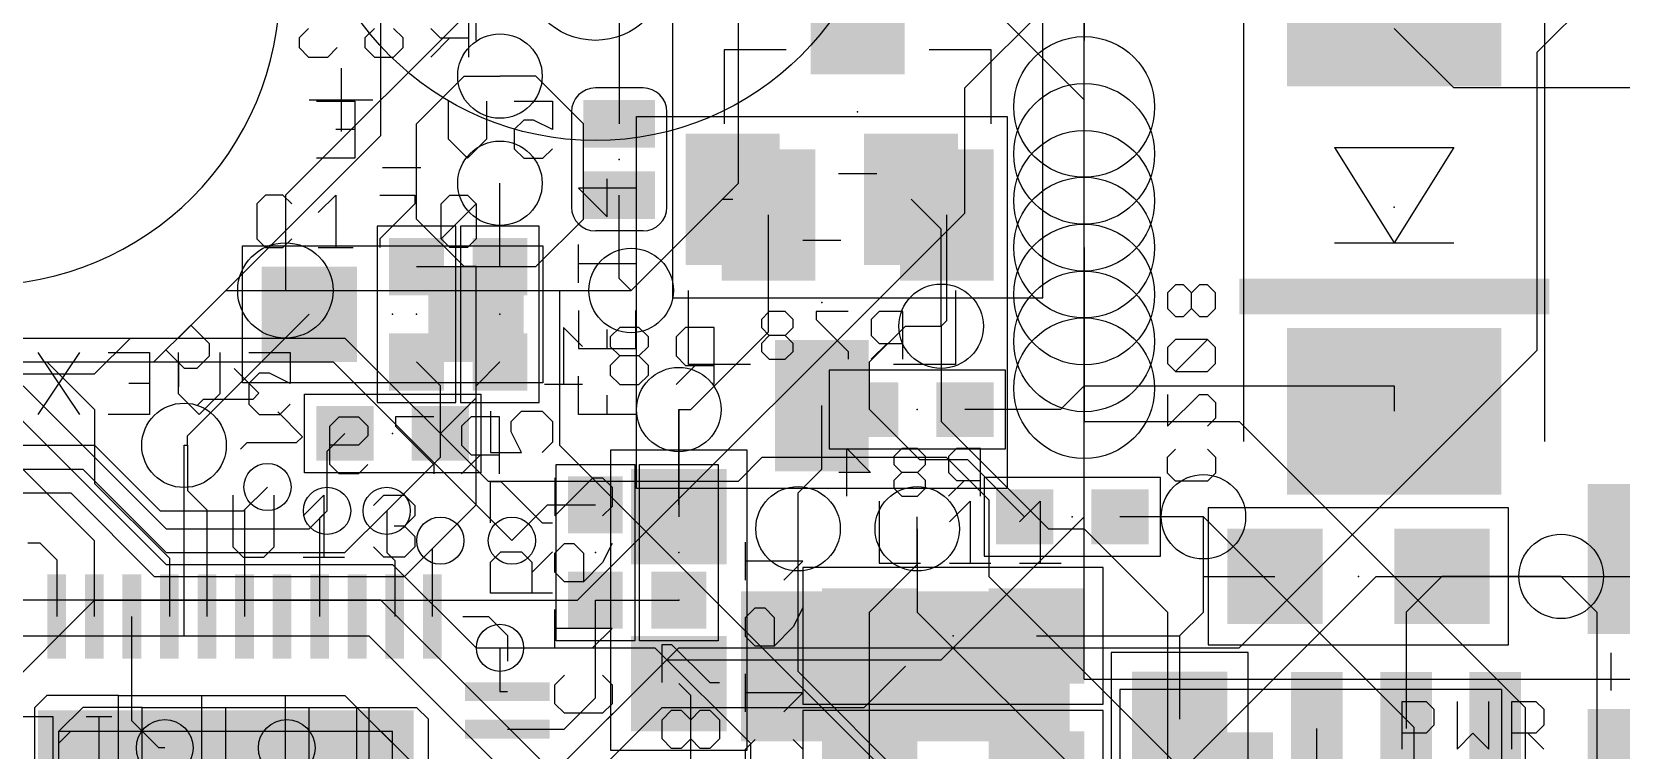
# Model space of a CAD drawing. Extents: x -61 to 136, y 23 to 123.
# Drawn here: x 94.83 to 111.77, y 89.84 to 97.5 of the extents above; entities that cross this region are included whole.
import ezdxf

# ---------------------------------------------------------------- set-up
doc = ezdxf.new("R2010")
doc.units = 0
for name, color, linetype in [('1', 14, 'CONTINUOUS'), ('13', 94, 'CONTINUOUS'), ('14', 94, 'CONTINUOUS'), ('16', 134, 'CONTINUOUS'), ('17', 94, 'CONTINUOUS'), ('18', 94, 'CONTINUOUS'), ('2', 251, 'CONTINUOUS'), ('20', 251, 'CONTINUOUS'), ('21', 251, 'CONTINUOUS'), ('22', 54, 'CONTINUOUS'), ('23', 251, 'CONTINUOUS'), ('24', 54, 'CONTINUOUS'), ('25', 251, 'CONTINUOUS'), ('26', 54, 'CONTINUOUS'), ('3', 214, 'CONTINUOUS'), ('39', 14, 'CONTINUOUS'), ('4', 214, 'CONTINUOUS'), ('40', 134, 'CONTINUOUS')]:
    doc.layers.add(name, color=color, linetype=linetype)

# ---------------------------------------------------------------- blocks, each defined once
blk = doc.blocks.new('PIE')
blk.add_circle((0, 0), 0.5)
blk = doc.blocks.new('RECT')
blk.add_solid([(-0.5, -0.5), (0.5, -0.5), (-0.5, 0.5), (0.5, 0.5)])
blk = doc.blocks.new('ROUNDP')
blk.add_circle((0, 0), 0.5)
blk = doc.blocks.new('SQUAREP')
blk.add_solid([(-0.5, -0.5), (0.5, -0.5), (-0.5, 0.5), (0.5, 0.5)])
blk = doc.blocks.new('ROUNDV')
blk.add_circle((0, 0), 0.5)

msp = doc.modelspace()

# ---------------------------------------------------------------- linework, layer by layer
at = {"layer": '1'}
for p, q in [((106.045, 95.199), (106.045, 98.171)), ((98.933, 96.52), (99.441, 97.028)), ((99.441, 97.028), (99.822, 97.028)), ((100.203, 97.028), (99.822, 97.028)), ((100.711, 96.52), (100.203, 97.028)), ((98.933, 95.504), (98.933, 96.52)), ((100.711, 95.504), (100.711, 96.52)), ((101.219, 94.742), (102.192, 95.715)), ((102.192, 95.715), (102.301, 95.715)), ((104.521, 95.395), (104.201, 95.715)), ((99.441, 94.996), (98.933, 95.504)), ((100.203, 94.996), (100.711, 95.504)), ((104.521, 94.361), (104.521, 95.395)), ((106.045, 95.199), (106.045, 93.345)), ((99.568, 94.996), (99.441, 94.996)), ((99.568, 94.488), (99.568, 94.996)), ((99.568, 94.996), (100.203, 94.996)), ((96.4946, 93.1926), (97.79, 94.488)), ((99.568, 93.599), (99.568, 94.488)), ((104.521, 94.361), (104.521, 93.345)), ((91.313, 93.98), (94.996, 93.98)), ((94.996, 93.98), (95.377, 93.599)), ((95.377, 93.599), (95.504, 93.472)), ((95.504, 93.472), (95.504, 92.964)), ((99.187, 93.218), (99.568, 93.599)), ((101.727, 92.456), (101.727, 93.472)), ((103.251, 92.837), (103.251, 93.515)), ((104.521, 93.345), (105.664, 92.202)), ((106.045, 93.345), (107.696, 93.345)), ((107.696, 93.345), (110.744, 90.297)), ((96.4946, 93.091), (96.4946, 93.1926)), ((97.9805, 93.0275), (98.171, 93.218)), ((95.504, 92.964), (95.504, 92.6846)), ((96.4565, 93.091), (96.4946, 93.091)), ((96.4946, 93.091), (96.4946, 92.6084)), ((97.9805, 92.3925), (97.9805, 93.0275)), ((94.6912, 92.8878), (95.501, 92.078)), ((102.997, 92.583), (103.251, 92.837)), ((95.504, 92.6846), (96.301, 91.8876)), ((97.3455, 92.6465), (97.101, 92.402)), ((96.4946, 92.6084), (96.701, 92.402)), ((99.949, 92.075), (100.33, 92.456)), ((100.33, 92.456), (100.838, 92.456)), ((102.997, 92.202), (102.997, 92.583)), ((96.701, 92.402), (96.701, 91.265)), ((97.101, 92.402), (97.101, 91.265)), ((97.9805, 92.3925), (97.901, 92.313)), ((97.901, 92.313), (97.901, 91.265)), ((98.6155, 92.3925), (98.6155, 91.948)), ((107.315, 92.329), (109.558, 90.086)), ((105.664, 92.202), (106.045, 92.202)), ((106.045, 92.202), (106.934, 91.313)), ((94.7928, 92.0496), (94.9198, 92.0496)), ((94.9198, 92.0496), (95.101, 91.8684)), ((95.501, 92.078), (95.501, 91.265)), ((98.6155, 91.948), (98.701, 91.8625)), ((99.187, 92.075), (99.101, 91.989)), ((99.101, 91.989), (99.101, 91.265)), ((95.101, 91.8684), (95.101, 91.265)), ((96.301, 91.8876), (96.301, 91.265)), ((98.701, 91.8625), (98.701, 91.265)), ((111.125, 91.694), (111.506, 91.313)), ((100.838, 91.44), (101.727, 91.44)), ((100.838, 90.7669), (100.838, 91.44)), ((95.901, 90.154), (95.901, 91.265)), ((106.934, 91.313), (106.934, 89.5325)), ((111.506, 91.313), (111.506, 87.376)), ((99.822, 90.932), (99.822, 90.465)), ((100.838, 90.3986), (100.838, 90.7669)), ((103.702, 90.297), (104.14, 90.735)), ((99.822, 90.465), (99.901, 90.465)), ((100.5044, 90.065), (100.838, 90.3986)), ((100.8634, 89.6112), (101.5492, 90.297)), ((101.5492, 90.297), (103.702, 90.297)), ((110.744, 90.297), (110.744, 87.757)), ((96.19, 89.865), (95.901, 90.154)), ((109.558, 90.086), (109.558, 88.5825)), ((99.901, 90.065), (100.5044, 90.065)), ((96.251, 89.865), (96.19, 89.865))]:
    msp.add_line(p, q, dxfattribs=at)
at = {"layer": '13'}
for p, q in [((96.393, 94.234), (96.901, 94.742)), ((96.901, 94.742), (100.457, 94.742)), ((100.457, 94.742), (100.457, 93.091)), ((100.457, 94.742), (101.219, 94.742)), ((95.504, 93.853), (95.885, 94.234)), ((95.885, 94.234), (96.393, 94.234)), ((91.313, 93.853), (95.504, 93.853)), ((96.4565, 91.059), (96.4565, 93.091)), ((100.457, 93.091), (112.014, 81.534)), ((92.837, 91.059), (96.4565, 91.059)), ((96.4565, 91.059), (98.425, 91.059)), ((98.425, 91.059), (99.949, 89.535)), ((99.822, 90.932), (101.473, 90.932)), ((101.473, 90.932), (102.489, 89.916)), ((102.489, 89.916), (102.489, 89.154))]:
    msp.add_line(p, q, dxfattribs=at)
at = {"layer": '14'}
for p, q in [((98.552, 96.393), (98.552, 98.171)), ((104.775, 96.901), (105.664, 97.79)), ((104.775, 95.5675), (104.775, 96.901)), ((96.393, 94.234), (98.552, 96.393)), ((100.6475, 91.44), (104.775, 95.5675)), ((106.045, 92.329), (106.045, 95.199)), ((95.504, 93.853), (95.885, 94.234)), ((95.885, 94.234), (96.393, 94.234)), ((91.567, 93.853), (95.504, 93.853)), ((91.313, 93.091), (95.504, 93.091)), ((95.504, 93.091), (96.2025, 92.3925)), ((91.186, 92.837), (95.377, 92.837)), ((95.377, 92.837), (96.266, 91.948)), ((97.0915, 92.3925), (97.3455, 92.6465)), ((91.059, 92.583), (95.25, 92.583)), ((95.25, 92.583), (96.139, 91.694)), ((96.2025, 92.3925), (97.0915, 92.3925)), ((98.171, 91.948), (98.6155, 92.3925)), ((104.521, 90.805), (106.045, 92.329)), ((96.266, 91.948), (98.171, 91.948)), ((98.806, 91.694), (99.187, 92.075)), ((96.139, 91.694), (98.806, 91.694)), ((101.727, 84.2645), (109.1565, 91.694)), ((109.1565, 91.694), (111.125, 91.694)), ((92.837, 88.773), (95.504, 91.44)), ((95.504, 91.44), (100.6475, 91.44)), ((100.33, 89.535), (101.6, 90.805)), ((101.6, 90.805), (104.521, 90.805)), ((95.377, 90.297), (95.123, 90.043)), ((96.012, 90.297), (95.377, 90.297)), ((96.012, 90.297), (96.901, 90.297)), ((96.012, 86.233), (96.012, 90.297)), ((96.901, 90.297), (97.79, 90.297)), ((96.901, 86.233), (96.901, 90.297)), ((97.79, 90.297), (98.425, 90.297)), ((97.79, 86.487), (97.79, 90.297)), ((98.425, 90.297), (98.933, 90.297)), ((98.425, 90.297), (98.425, 87.122)), ((98.933, 90.297), (99.06, 90.17)), ((99.06, 87.757), (99.06, 90.17)), ((95.123, 86.36), (95.123, 90.043))]:
    msp.add_line(p, q, dxfattribs=at)
at = {"layer": '16'}
for p, q in [((106.045, 95.199), (106.045, 100.711)), ((99.949, 98.171), (97.536, 95.758)), ((101.092, 97.917), (101.092, 96.647)), ((109.982, 96.901), (109.347, 97.536)), ((112.545, 96.901), (109.982, 96.901)), ((101.092, 96.647), (101.092, 96.52)), ((99.822, 94.996), (99.822, 95.885)), ((97.536, 95.758), (97.536, 94.742)), ((101.092, 95.631), (101.092, 95.758)), ((101.092, 94.869), (101.092, 95.631)), ((102.682, 94.3), (102.682, 95.547)), ((104.582, 94.422), (104.582, 95.547)), ((106.045, 95.199), (106.045, 93.726)), ((98.933, 94.996), (99.822, 94.996)), ((101.219, 94.742), (101.092, 94.869)), ((103.759, 93.98), (104.14, 94.361)), ((104.14, 94.361), (104.521, 94.361)), ((104.521, 94.361), (104.582, 94.422)), ((101.854, 93.472), (102.682, 94.3)), ((99.187, 93.726), (98.933, 93.98)), ((99.568, 93.726), (99.822, 93.98)), ((103.759, 93.472), (103.759, 93.98)), ((99.187, 92.964), (99.187, 93.726)), ((99.568, 92.456), (99.568, 93.726)), ((106.045, 93.726), (105.791, 93.472)), ((106.045, 93.726), (109.347, 93.726)), ((109.347, 93.726), (109.347, 93.454)), ((101.727, 93.472), (101.727, 92.329)), ((101.727, 93.472), (101.854, 93.472)), ((103.759, 93.472), (104.2924, 92.9386)), ((105.791, 93.472), (104.775, 93.472)), ((98.6155, 92.3925), (99.187, 92.964)), ((104.2924, 92.9386), (104.8004, 92.9386)), ((104.8004, 92.9386), (105.41, 92.329)), ((99.187, 92.075), (99.568, 92.456)), ((104.267, 92.202), (104.267, 92.329)), ((107.315, 92.329), (106.426, 92.329)), ((107.315, 91.694), (107.315, 92.329)), ((104.267, 91.821), (104.267, 92.202)), ((103.759, 91.313), (104.267, 91.821)), ((107.315, 91.313), (107.315, 91.694)), ((107.315, 91.694), (108.077, 91.694)), ((109.855, 91.694), (109.474, 91.313)), ((111.125, 91.694), (109.855, 91.694)), ((111.125, 91.694), (112.973, 91.694)), ((103.759, 91.059), (103.759, 91.313)), ((107.061, 91.059), (107.315, 91.313)), ((109.474, 91.313), (109.474, 90.0731)), ((103.759, 89.535), (103.759, 91.059)), ((105.537, 91.059), (107.061, 91.059)), ((107.061, 91.059), (107.061, 90.17)), ((101.854, 90.424), (101.727, 90.551)), ((101.854, 89.5096), (101.854, 90.424)), ((108.524, 88.9025), (108.524, 90.0731)), ((95.123, 89.916), (95.25, 90.043)), ((95.123, 89.154), (95.123, 89.916)), ((95.25, 90.043), (98.552, 90.043)), ((98.552, 90.043), (98.679, 89.916)), ((98.679, 89.281), (98.679, 89.916))]:
    msp.add_line(p, q, dxfattribs=at)
at = {"layer": '2'}
for p, q in [((95.123, 89.154), (95.123, 90.043)), ((95.123, 90.043), (98.679, 90.043)), ((98.679, 89.154), (98.679, 90.043))]:
    msp.add_line(p, q, dxfattribs=at)
at = {"layer": '20'}
msp.add_arc((94.28, 97.997), 3.2, 270, 0, dxfattribs=at)
at = {"layer": '21'}
for p, q in [((106.045, 99.649), (106.045, 97.409)), ((99.568, 97.409), (99.568, 97.79)), ((103.4542, 95.2754), (103.0478, 95.2754)), ((101.8286, 93.9546), (101.8286, 94.742)), ((104.6734, 94.742), (104.6734, 93.9546)), ((102.489, 93.9546), (101.8286, 93.9546)), ((104.6734, 93.9546), (104.013, 93.9546)), ((106.045, 90.597), (106.045, 92.837)), ((99.426, 91.265), (99.701, 91.265)), ((99.701, 91.265), (99.901, 91.065)), ((99.901, 91.065), (99.901, 90.79)), ((106.045, 90.597), (119.545, 90.597))]:
    msp.add_line(p, q, dxfattribs=at)
msp.add_circle((100.838, 99.441), 3.1, dxfattribs=at)
at = {"layer": '22'}
for p, q in [((107.743, 98.131), (107.743, 93.131)), ((110.951, 93.131), (110.951, 98.131)), ((102.87, 97.3074), (102.2096, 97.3074)), ((102.2096, 97.3074), (102.2096, 96.52)), ((105.0544, 97.3074), (104.394, 97.3074)), ((105.0544, 96.52), (105.0544, 97.3074)), ((101.346, 96.901), (100.838, 96.901)), ((100.584, 96.647), (100.584, 96.139)), ((101.6, 96.139), (101.6, 96.647)), ((108.712, 96.266), (109.982, 96.266)), ((108.712, 96.266), (109.347, 95.25)), ((109.982, 96.266), (109.347, 95.25)), ((100.584, 96.139), (100.584, 95.631)), ((101.6, 95.631), (101.6, 96.139)), ((103.8352, 95.9866), (103.4288, 95.9866)), ((101.346, 95.377), (100.838, 95.377)), ((108.712, 95.25), (109.982, 95.25)), ((111.657, 90.478), (111.657, 90.878))]:
    msp.add_line(p, q, dxfattribs=at)
for centre, start, end in [((100.838, 96.647), 90, 180), ((101.346, 96.647), 0, 90), ((100.838, 95.631), 180, 270), ((101.346, 95.631), 270, 0)]:
    msp.add_arc(centre, 0.254, start, end, dxfattribs=at)
at = {"layer": '23'}
for p in [(98.679, 94.488), (103.251, 94.615), (98.679, 93.218), (100.838, 91.948), (101.727, 91.948)]:
    msp.add_point(p, dxfattribs=at)
at = {"layer": '24'}
for p in [(103.632, 96.647), (101.092, 96.139), (109.347, 95.631), (97.536, 94.742), (98.933, 94.488), (99.822, 94.488), (104.267, 93.472), (105.918, 92.329), (108.966, 91.694), (101.727, 91.44), (104.648, 91.059)]:
    msp.add_point(p, dxfattribs=at)
at = {"layer": '25'}
for p, q in [((98.129, 97.1134), (98.129, 96.4355)), ((97.79, 96.7744), (98.4679, 96.7744)), ((101.2698, 95.8312), (100.6597, 95.8312)), ((100.6597, 95.8312), (100.9647, 95.5261)), ((100.9647, 95.5261), (100.9647, 95.9329)), ((97.3244, 95.7585), (97.2312, 95.6653)), ((97.2312, 95.6653), (97.2312, 95.2924)), ((97.5108, 95.7585), (97.3244, 95.7585)), ((97.6041, 95.6653), (97.5108, 95.7585)), ((97.8861, 95.5721), (98.0725, 95.7585)), ((98.0725, 95.7585), (98.0725, 95.1992)), ((98.5409, 95.7585), (98.9138, 95.7585)), ((98.9138, 95.6653), (98.5409, 95.2924)), ((98.9138, 95.7585), (98.9138, 95.6653)), ((99.1958, 95.6653), (99.289, 95.7585)), ((99.1958, 95.2924), (99.1958, 95.6653)), ((99.1958, 95.2924), (99.5686, 95.6653)), ((99.289, 95.7585), (99.4754, 95.7585)), ((99.4754, 95.7585), (99.5686, 95.6653)), ((99.5686, 95.6653), (99.5686, 95.2924)), ((97.2312, 95.2924), (97.3244, 95.1992)), ((97.3244, 95.1992), (97.5108, 95.1992)), ((97.5108, 95.1992), (97.6041, 95.2924)), ((97.8861, 95.1992), (98.2589, 95.1992)), ((98.5409, 95.2924), (98.5409, 95.1992)), ((99.289, 95.1992), (99.1958, 95.2924)), ((99.4754, 95.1992), (99.289, 95.1992)), ((99.5686, 95.2924), (99.4754, 95.1992)), ((100.6597, 94.8245), (100.6597, 95.2312)), ((101.2698, 95.0278), (100.6597, 95.0278)), ((100.6597, 94.5296), (100.6597, 94.1228)), ((101.2698, 94.1228), (101.2698, 94.5296)), ((96.1327, 93.9773), (96.5282, 94.3727)), ((96.5282, 94.3727), (96.7259, 94.175)), ((100.9647, 94.1228), (100.9647, 94.3262)), ((96.7259, 94.175), (96.7259, 94.0432)), ((96.4622, 93.9114), (96.2645, 94.1091)), ((96.3963, 93.9773), (96.3963, 93.7136)), ((96.7259, 94.0432), (96.5941, 93.9114)), ((100.6597, 94.1228), (101.2698, 94.1228)), ((96.5941, 93.9114), (96.4622, 93.9114)), ((96.9912, 93.9097), (97.2549, 93.646)), ((100.6597, 93.4212), (100.6597, 93.8279)), ((97.2549, 93.646), (97.1889, 93.5801)), ((96.6617, 93.5801), (96.5957, 93.5142)), ((97.1889, 93.5801), (96.6617, 93.5801)), ((100.9647, 93.4212), (100.9647, 93.6246)), ((97.4543, 93.4466), (97.7179, 93.183)), ((99.7198, 93.4537), (99.7198, 93.013)), ((99.9402, 93.3435), (100.0503, 93.4537)), ((99.9402, 93.2334), (99.9402, 93.3435)), ((100.0503, 93.4537), (100.2706, 93.4537)), ((100.2706, 93.4537), (100.3808, 93.3435)), ((100.3808, 93.3435), (100.3808, 93.1232)), ((101.2698, 93.4212), (100.6597, 93.4212)), ((97.1247, 93.1171), (97.0588, 93.0512)), ((97.652, 93.1171), (97.1247, 93.1171)), ((97.7179, 93.183), (97.652, 93.1171)), ((100.0503, 93.013), (99.9402, 93.2334)), ((100.3808, 93.1232), (100.2706, 93.013)), ((99.7198, 93.013), (100.0503, 93.013)), ((99.7198, 92.2646), (99.7198, 92.7053)), ((99.7198, 92.7053), (99.83, 92.7053)), ((99.83, 92.7053), (100.2706, 92.2646)), ((96.9772, 92.5582), (96.9772, 92.0074)), ((97.4178, 92.0074), (97.4178, 92.5582)), ((97.7256, 92.3378), (97.9459, 92.5582)), ((97.9459, 92.5582), (97.9459, 91.8972)), ((98.474, 92.448), (98.5842, 92.5582)), ((98.5842, 92.5582), (98.8045, 92.5582)), ((98.8045, 92.5582), (98.9147, 92.448)), ((98.9147, 92.448), (98.9147, 92.3378)), ((103.8606, 92.4947), (103.8606, 91.8337)), ((104.609, 92.2743), (104.8293, 92.4947)), ((104.8293, 92.4947), (104.8293, 91.8337)), ((105.3574, 92.2743), (105.5778, 92.4947)), ((105.5778, 92.4947), (105.5778, 91.8337)), ((98.9147, 92.3378), (98.8045, 92.2277)), ((98.8045, 92.2277), (98.6944, 92.2277)), ((98.8045, 92.2277), (98.9147, 92.1175)), ((98.9147, 92.1175), (98.9147, 92.0074)), ((100.2706, 92.2646), (100.3808, 92.2646)), ((96.9772, 92.0074), (97.0874, 91.8972)), ((97.3077, 91.8972), (97.4178, 92.0074)), ((98.5842, 91.8972), (98.474, 92.0074)), ((98.9147, 92.0074), (98.8045, 91.8972)), ((99.7198, 91.8467), (99.83, 91.9568)), ((99.83, 91.9568), (100.0503, 91.9568)), ((100.0503, 91.9568), (100.1605, 91.8467)), ((100.1605, 91.7365), (100.3808, 91.9568)), ((97.0874, 91.8972), (97.3077, 91.8972)), ((97.7256, 91.8972), (98.1663, 91.8972)), ((98.8045, 91.8972), (98.5842, 91.8972)), ((99.7198, 91.5162), (99.7198, 91.8467)), ((100.1605, 91.8467), (100.1605, 91.5162)), ((103.8606, 91.8337), (104.3012, 91.8337)), ((104.609, 91.8337), (105.0497, 91.8337)), ((105.3574, 91.8337), (105.7981, 91.8337)), ((100.3808, 91.5162), (99.7198, 91.5162)), ((101.5487, 90.5606), (101.5487, 90.9673)), ((101.5487, 90.9673), (101.6504, 90.9673)), ((101.6504, 90.9673), (102.0571, 90.5606)), ((102.0571, 90.5606), (102.1588, 90.5606)), ((101.5487, 90.164), (101.6504, 90.2657)), ((101.6504, 90.2657), (101.7521, 90.2657)), ((101.7521, 90.2657), (101.8537, 90.164)), ((101.8537, 90.164), (101.9554, 90.2657)), ((101.9554, 90.2657), (102.0571, 90.2657)), ((102.0571, 90.2657), (102.1588, 90.164)), ((109.4319, 89.8525), (109.4319, 90.3609)), ((109.4319, 90.3609), (109.6861, 90.3609)), ((109.6861, 90.3609), (109.7709, 90.2762)), ((109.7709, 90.2762), (109.7709, 90.1067)), ((110.0166, 90.3609), (110.0166, 89.8525)), ((110.3556, 89.8525), (110.3556, 90.3609)), ((110.6013, 89.8525), (110.6013, 90.3609)), ((110.6013, 90.3609), (110.8555, 90.3609)), ((110.8555, 90.3609), (110.9403, 90.2762)), ((110.9403, 90.2762), (110.9403, 90.1067)), ((101.5487, 89.9606), (101.5487, 90.164)), ((101.8537, 89.9606), (101.8537, 90.164)), ((102.1588, 90.164), (102.1588, 89.9606)), ((109.7709, 90.1067), (109.6861, 90.022)), ((110.9403, 90.1067), (110.8555, 90.022)), ((101.6504, 89.8589), (101.5487, 89.9606)), ((101.8537, 89.9606), (101.7521, 89.8589)), ((101.9554, 89.8589), (101.8537, 89.9606)), ((102.1588, 89.9606), (102.0571, 89.8589)), ((109.6861, 90.022), (109.4319, 90.022)), ((110.0166, 89.8525), (110.1861, 90.022)), ((110.1861, 90.022), (110.3556, 89.8525)), ((110.8555, 90.022), (110.6013, 90.022)), ((110.7708, 90.022), (110.9403, 89.8525)), ((101.7521, 89.8589), (101.6504, 89.8589)), ((102.0571, 89.8589), (101.9554, 89.8589))]:
    msp.add_line(p, q, dxfattribs=at)
at = {"layer": '26'}
for p, q in [((99.4918, 97.2312), (99.4918, 97.8413)), ((97.7835, 97.5363), (97.6818, 97.4346)), ((98.4851, 97.5363), (98.3834, 97.4346)), ((98.7902, 97.4346), (98.6885, 97.5363)), ((99.0851, 97.5363), (99.1867, 97.4346)), ((97.6818, 97.4346), (97.6818, 97.3329)), ((98.3834, 97.4346), (98.3834, 97.3329)), ((98.7902, 97.3329), (98.7902, 97.4346)), ((99.2884, 97.4346), (99.0851, 97.2312)), ((99.1867, 97.4346), (99.4918, 97.4346)), ((97.6818, 97.3329), (97.7835, 97.2312)), ((97.7835, 97.2312), (97.9868, 97.2312)), ((97.9868, 97.2312), (98.0885, 97.3329)), ((98.3834, 97.3329), (98.4851, 97.2312)), ((98.4851, 97.2312), (98.6885, 97.2312)), ((98.6885, 97.2312), (98.7902, 97.3329)), ((97.8691, 96.7618), (98.2759, 96.7618)), ((98.2759, 96.7618), (98.2759, 96.1517)), ((99.2724, 96.3551), (99.2724, 96.7618)), ((99.6792, 96.7618), (99.6792, 96.3551)), ((99.9741, 96.7618), (100.3808, 96.7618)), ((100.3808, 96.7618), (100.3808, 96.4568)), ((100.0757, 96.5584), (99.9741, 96.4568)), ((100.1774, 96.5584), (100.0757, 96.5584)), ((100.3808, 96.4568), (100.1774, 96.5584)), ((98.2759, 96.4568), (98.0725, 96.4568)), ((99.4758, 96.1517), (99.2724, 96.3551)), ((99.6792, 96.3551), (99.4758, 96.1517)), ((99.9741, 96.4568), (99.9741, 96.2534)), ((99.9741, 96.2534), (100.0757, 96.1517)), ((100.2791, 96.1517), (100.3808, 96.2534)), ((98.2759, 96.1517), (97.8691, 96.1517)), ((98.9775, 96.05), (98.5708, 96.05)), ((100.0757, 96.1517), (100.2791, 96.1517)), ((107.0187, 94.803), (106.934, 94.7183)), ((106.934, 94.7183), (106.934, 94.5488)), ((107.1035, 94.803), (107.0187, 94.803)), ((107.1882, 94.7183), (107.1035, 94.803)), ((107.273, 94.803), (107.1882, 94.7183)), ((107.1882, 94.5488), (107.1882, 94.7183)), ((107.3577, 94.803), (107.273, 94.803)), ((107.4424, 94.7183), (107.3577, 94.803)), ((107.4424, 94.5488), (107.4424, 94.7183)), ((102.6909, 94.5169), (102.6061, 94.4322)), ((102.8604, 94.5169), (102.6909, 94.5169)), ((102.9451, 94.4322), (102.8604, 94.5169)), ((103.5298, 94.5169), (103.1908, 94.5169)), ((103.1908, 94.5169), (103.1908, 94.4322)), ((103.8603, 94.5169), (103.7755, 94.4322)), ((104.1145, 94.5169), (103.8603, 94.5169)), ((104.1145, 94.0085), (104.1145, 94.5169)), ((106.934, 94.5488), (107.0187, 94.4641)), ((107.1035, 94.4641), (107.1882, 94.5488)), ((107.1882, 94.5488), (107.273, 94.4641)), ((107.3577, 94.4641), (107.4424, 94.5488)), ((100.7014, 94.1454), (100.4981, 94.3488)), ((100.4981, 94.3488), (100.4981, 93.7387)), ((101.098, 94.3488), (100.9963, 94.2471)), ((101.3014, 94.3488), (101.098, 94.3488)), ((101.4031, 94.2471), (101.3014, 94.3488)), ((101.7997, 94.3488), (101.698, 94.2471)), ((102.1047, 94.3488), (101.7997, 94.3488)), ((102.1047, 93.7387), (102.1047, 94.3488)), ((102.6061, 94.4322), (102.6061, 94.3475)), ((102.6061, 94.3475), (102.6909, 94.2627)), ((102.8604, 94.2627), (102.9451, 94.3475)), ((102.9451, 94.3475), (102.9451, 94.4322)), ((103.1908, 94.4322), (103.5298, 94.0932)), ((103.7755, 94.4322), (103.7755, 94.2627)), ((107.0187, 94.4641), (107.1035, 94.4641)), ((107.273, 94.4641), (107.3577, 94.4641)), ((100.9963, 94.2471), (100.9963, 94.1454)), ((100.9963, 94.1454), (101.098, 94.0438)), ((101.3014, 94.0438), (101.4031, 94.1454)), ((101.4031, 94.1454), (101.4031, 94.2471)), ((101.698, 94.2471), (101.698, 94.0438)), ((102.6909, 94.2627), (102.6061, 94.178)), ((102.6061, 94.178), (102.6061, 94.0932)), ((102.8604, 94.2627), (102.6909, 94.2627)), ((102.9451, 94.178), (102.8604, 94.2627)), ((102.9451, 94.0932), (102.9451, 94.178)), ((103.7755, 94.2627), (103.8603, 94.178)), ((103.945, 94.178), (103.7755, 94.0085)), ((103.8603, 94.178), (104.1145, 94.178)), ((107.0187, 94.2184), (106.934, 94.1336)), ((106.934, 94.1336), (106.934, 93.9641)), ((107.3577, 94.2184), (107.0187, 94.2184)), ((107.0187, 93.8794), (107.3577, 94.2184)), ((107.4424, 94.1336), (107.3577, 94.2184)), ((107.4424, 93.9641), (107.4424, 94.1336)), ((95.3416, 94.0822), (94.9009, 93.4212)), ((94.9009, 94.0822), (95.3416, 93.4212)), ((95.6493, 94.0822), (96.09, 94.0822)), ((96.09, 94.0822), (96.09, 93.4212)), ((96.3977, 93.6415), (96.3977, 94.0822)), ((96.8384, 94.0822), (96.8384, 93.6415)), ((97.1462, 94.0822), (97.5868, 94.0822)), ((97.5868, 94.0822), (97.5868, 93.7517)), ((101.098, 94.0438), (100.9963, 93.9421)), ((101.3014, 94.0438), (101.098, 94.0438)), ((101.4031, 93.9421), (101.3014, 94.0438)), ((101.698, 94.0438), (101.7997, 93.9421)), ((102.6061, 94.0932), (102.6909, 94.0085)), ((102.6909, 94.0085), (102.8604, 94.0085)), ((102.8604, 94.0085), (102.9451, 94.0932)), ((103.5298, 94.0932), (103.5298, 94.0085)), ((106.934, 93.9641), (107.0187, 93.8794)), ((107.3577, 93.8794), (107.4424, 93.9641)), ((97.2563, 93.8618), (97.1462, 93.7517)), ((97.3665, 93.8618), (97.2563, 93.8618)), ((97.5868, 93.7517), (97.3665, 93.8618)), ((100.9963, 93.9421), (100.9963, 93.8404)), ((100.9963, 93.8404), (101.098, 93.7387)), ((101.3014, 93.7387), (101.4031, 93.8404)), ((101.4031, 93.8404), (101.4031, 93.9421)), ((101.9013, 93.9421), (101.698, 93.7387)), ((101.7997, 93.9421), (102.1047, 93.9421)), ((107.0187, 93.8794), (107.3577, 93.8794)), ((96.09, 93.7517), (95.8697, 93.7517)), ((96.6181, 93.4212), (96.3977, 93.6415)), ((96.8384, 93.6415), (96.6181, 93.4212)), ((97.1462, 93.7517), (97.1462, 93.5314)), ((100.7014, 93.7387), (100.2947, 93.7387)), ((101.098, 93.7387), (101.3014, 93.7387)), ((106.934, 93.6337), (106.934, 93.2947)), ((106.934, 93.2947), (107.273, 93.6337)), ((107.273, 93.6337), (107.3577, 93.6337)), ((107.3577, 93.6337), (107.4424, 93.5489)), ((97.1462, 93.5314), (97.2563, 93.4212)), ((97.4766, 93.4212), (97.5868, 93.5314)), ((107.4424, 93.5489), (107.4424, 93.3794)), ((96.09, 93.4212), (95.6493, 93.4212)), ((97.2563, 93.4212), (97.4766, 93.4212)), ((98.0087, 93.2946), (98.1104, 93.3963)), ((98.0087, 92.8879), (98.0087, 93.2946)), ((98.1104, 93.3963), (98.3138, 93.3963)), ((98.3138, 93.3963), (98.4154, 93.2946)), ((98.4154, 93.2946), (98.4154, 93.1929)), ((99.1171, 93.3963), (98.7103, 93.3963)), ((98.7103, 93.3963), (98.7103, 93.2946)), ((98.7103, 93.2946), (99.1171, 92.8879)), ((99.5137, 93.3963), (99.412, 93.2946)), ((99.412, 93.2946), (99.412, 93.0913)), ((99.8187, 93.3963), (99.5137, 93.3963)), ((99.8187, 92.7862), (99.8187, 93.3963)), ((107.4424, 93.3794), (107.3577, 93.2947)), ((98.4154, 93.1929), (98.3138, 93.0913)), ((98.3138, 93.0913), (98.0087, 93.0913)), ((99.412, 93.0913), (99.5137, 92.9896)), ((99.6153, 92.9896), (99.412, 92.7862)), ((99.5137, 92.9896), (99.8187, 92.9896)), ((103.5164, 92.548), (103.5164, 93.0564)), ((103.5164, 93.0564), (103.7706, 92.8022)), ((104.1011, 93.0564), (104.0163, 92.9717)), ((104.0163, 92.9717), (104.0163, 92.887)), ((104.2706, 93.0564), (104.1011, 93.0564)), ((104.3553, 92.9717), (104.2706, 93.0564)), ((104.3553, 92.887), (104.3553, 92.9717)), ((104.6858, 93.0564), (104.601, 92.9717)), ((104.601, 92.9717), (104.601, 92.8022)), ((104.94, 93.0564), (104.6858, 93.0564)), ((104.94, 92.548), (104.94, 93.0564)), ((106.934, 92.9642), (107.0187, 93.049)), ((106.934, 92.7947), (106.934, 92.9642)), ((107.3577, 93.049), (107.4424, 92.9642)), ((107.4424, 92.9642), (107.4424, 92.7947)), ((98.1104, 92.7862), (98.0087, 92.8879)), ((98.3138, 92.7862), (98.1104, 92.7862)), ((98.4154, 92.8879), (98.3138, 92.7862)), ((99.1171, 92.8879), (99.1171, 92.7862)), ((103.7706, 92.8022), (103.4317, 92.8022)), ((104.0163, 92.887), (104.1011, 92.8022)), ((104.1011, 92.8022), (104.0163, 92.7175)), ((104.2706, 92.8022), (104.1011, 92.8022)), ((104.2706, 92.8022), (104.3553, 92.887)), ((104.3553, 92.7175), (104.2706, 92.8022)), ((104.601, 92.8022), (104.6858, 92.7175)), ((107.0187, 92.71), (106.934, 92.7947)), ((107.4424, 92.7947), (107.3577, 92.71)), ((100.4062, 92.7453), (100.4062, 92.3386)), ((100.4062, 92.3386), (100.8129, 92.7453)), ((100.8129, 92.7453), (100.9146, 92.7453)), ((100.9146, 92.7453), (101.0163, 92.6436)), ((101.0163, 92.6436), (101.0163, 92.4402)), ((104.0163, 92.7175), (104.0163, 92.6327)), ((104.0163, 92.6327), (104.1011, 92.548)), ((104.2706, 92.548), (104.3553, 92.6327)), ((104.3553, 92.6327), (104.3553, 92.7175)), ((104.7705, 92.7175), (104.601, 92.548)), ((104.6858, 92.7175), (104.94, 92.7175)), ((107.3577, 92.71), (107.0187, 92.71)), ((101.0163, 92.4402), (100.9146, 92.3386)), ((104.1011, 92.548), (104.2706, 92.548)), ((100.4062, 91.942), (100.5079, 92.0437)), ((100.4062, 91.7386), (100.4062, 91.942)), ((100.5079, 92.0437), (100.6096, 92.0437)), ((100.6096, 92.0437), (100.7113, 91.942)), ((100.7113, 91.942), (100.7113, 91.6369)), ((101.0163, 92.0437), (100.9146, 91.8403)), ((102.4382, 91.6526), (102.4382, 92.0594)), ((100.9146, 91.8403), (100.7113, 91.6369)), ((103.0483, 91.856), (102.4382, 91.856)), ((102.8449, 91.6526), (103.0483, 91.856)), ((100.5079, 91.6369), (100.4062, 91.7386)), ((100.7113, 91.6369), (100.5079, 91.6369)), ((100.4062, 90.9353), (100.4062, 91.342)), ((102.4382, 91.256), (102.5399, 91.3577)), ((102.4382, 91.0527), (102.4382, 91.256)), ((102.5399, 91.3577), (102.6416, 91.3577)), ((102.6416, 91.3577), (102.7433, 91.256)), ((102.7433, 91.256), (102.7433, 90.951)), ((103.0483, 91.3577), (102.9466, 91.1543)), ((101.0163, 91.1387), (100.4062, 91.1387)), ((100.8129, 90.9353), (101.0163, 91.1387)), ((102.9466, 91.1543), (102.7433, 90.951)), ((102.5399, 90.951), (102.4382, 91.0527)), ((102.7433, 90.951), (102.5399, 90.951)), ((100.4062, 90.5387), (100.5079, 90.6404)), ((100.9146, 90.6404), (101.0163, 90.5387)), ((102.4382, 90.2493), (102.4382, 90.6561)), ((100.4062, 90.3353), (100.4062, 90.5387)), ((101.0163, 90.5387), (101.0163, 90.3353)), ((103.0483, 90.4527), (102.4382, 90.4527)), ((102.8449, 90.2493), (103.0483, 90.4527)), ((100.5079, 90.2336), (100.4062, 90.3353)), ((101.0163, 90.3353), (100.9146, 90.2336)), ((95.0635, 90.1961), (94.6568, 90.1961)), ((95.0635, 89.3826), (95.0635, 90.1961)), ((95.6872, 90.1961), (95.416, 90.1961)), ((95.5516, 89.3826), (95.5516, 90.1961)), ((100.9146, 90.2336), (100.5079, 90.2336)), ((102.4382, 89.8528), (102.5399, 89.9544)), ((102.9466, 89.9544), (103.0483, 89.8528)), ((102.4382, 89.6494), (102.4382, 89.8528)), ((103.0483, 89.8528), (103.0483, 89.6494))]:
    msp.add_line(p, q, dxfattribs=at)
at = {"layer": '3'}
for p, q in [((106.045, 96.774), (105.156, 97.663)), ((106.045, 95.199), (106.045, 96.774)), ((92.202, 94.234), (98.171, 94.234)), ((98.171, 94.234), (99.695, 92.71)), ((92.075, 93.98), (98.044, 93.98)), ((98.044, 93.98), (99.949, 92.075)), ((94.742, 93.726), (96.266, 92.202)), ((94.615, 93.472), (96.266, 91.821)), ((102.362, 92.71), (102.616, 92.964)), ((102.616, 92.964), (104.575, 92.964)), ((104.575, 92.964), (105.029, 92.51)), ((99.695, 92.71), (102.362, 92.71)), ((105.029, 92.51), (105.029, 91.694)), ((97.79, 92.202), (97.9805, 92.3925)), ((96.266, 92.202), (97.79, 92.202)), ((102.997, 90.678), (102.997, 92.202)), ((104.267, 92.202), (104.267, 91.313)), ((96.266, 91.821), (98.679, 91.821)), ((98.679, 91.821), (99.568, 90.932)), ((105.029, 91.694), (108.0135, 88.7095)), ((98.552, 91.44), (89.281, 91.44)), ((100.711, 89.281), (98.552, 91.44)), ((104.267, 91.313), (109.855, 85.725)), ((99.568, 90.932), (99.822, 90.932)), ((108.712, 84.963), (102.997, 90.678)), ((94.996, 90.424), (94.869, 90.297)), ((95.758, 90.424), (94.996, 90.424)), ((95.758, 90.424), (96.647, 90.424)), ((95.758, 86.36), (95.758, 90.424)), ((96.647, 90.424), (97.536, 90.424)), ((96.647, 86.36), (96.647, 90.424)), ((97.536, 90.424), (98.171, 90.424)), ((97.536, 86.36), (97.536, 90.424)), ((98.171, 90.424), (99.06, 89.535)), ((98.171, 90.424), (98.298, 90.297)), ((94.869, 86.487), (94.869, 90.297)), ((98.298, 86.36), (98.298, 90.297))]:
    msp.add_line(p, q, dxfattribs=at)
at = {"layer": '39'}
for p, q in [((101.278, 96.598), (105.224, 96.598)), ((101.278, 92.632), (101.278, 96.598)), ((105.224, 96.598), (105.224, 92.632)), ((97.079, 95.217), (100.279, 95.217)), ((97.079, 93.759), (97.079, 95.217)), ((100.279, 95.217), (100.279, 93.759)), ((100.279, 93.759), (97.079, 93.759)), ((97.7392, 92.7989), (97.7392, 93.6371)), ((97.7392, 93.6371), (99.6188, 93.6371)), ((99.6188, 93.6371), (99.6188, 92.7989)), ((99.6188, 92.7989), (97.7392, 92.7989)), ((100.4189, 91.0082), (100.4189, 92.8878)), ((100.4189, 92.8878), (101.2571, 92.8878)), ((101.2571, 92.8878), (101.2571, 91.0082)), ((101.3079, 91.0082), (101.3079, 92.8878)), ((101.3079, 92.8878), (102.1461, 92.8878)), ((102.1461, 92.8878), (102.1461, 91.0082)), ((105.224, 92.632), (101.278, 92.632)), ((101.2571, 91.0082), (100.4189, 91.0082)), ((102.1461, 91.0082), (101.3079, 91.0082)), ((110.49, 90.4875), (106.426, 90.4875)), ((106.426, 90.4875), (106.426, 86.6775)), ((110.49, 90.4875), (110.49, 86.6775))]:
    msp.add_line(p, q, dxfattribs=at)
at = {"layer": '4'}
for p, q in [((102.362, 95.885), (102.362, 101.854)), ((110.871, 97.282), (113.792, 100.203)), ((110.871, 94.107), (110.871, 97.282)), ((101.219, 94.742), (102.362, 95.885)), ((107.696, 90.932), (110.871, 94.107)), ((100.33, 89.535), (101.727, 90.932)), ((101.727, 90.932), (107.696, 90.932))]:
    msp.add_line(p, q, dxfattribs=at)
at = {"layer": '40'}
for p, q in [((101.659, 98.63), (101.659, 94.664)), ((105.605, 94.664), (105.605, 98.63)), ((99.3521, 95.4278), (98.5139, 95.4278)), ((98.5139, 95.4278), (98.5139, 93.5482)), ((99.3521, 93.5482), (99.3521, 95.4278)), ((100.2411, 95.4278), (99.4029, 95.4278)), ((99.4029, 95.4278), (99.4029, 93.5482)), ((100.2411, 93.5482), (100.2411, 95.4278)), ((101.659, 94.664), (105.605, 94.664)), ((105.2068, 93.8911), (103.3272, 93.8911)), ((103.3272, 93.8911), (103.3272, 93.0529)), ((105.2068, 93.0529), (105.2068, 93.8911)), ((98.5139, 93.5482), (99.3521, 93.5482)), ((99.4029, 93.5482), (100.2411, 93.5482)), ((102.456, 93.04), (100.998, 93.04)), ((100.998, 93.04), (100.998, 89.84)), ((102.456, 89.84), (102.456, 93.04)), ((103.3272, 93.0529), (105.2068, 93.0529)), ((106.8578, 92.7481), (104.9782, 92.7481)), ((104.9782, 92.7481), (104.9782, 91.9099)), ((106.8578, 91.9099), (106.8578, 92.7481)), ((110.566, 92.423), (107.366, 92.423)), ((107.366, 92.423), (107.366, 90.965)), ((110.566, 90.965), (110.566, 92.423)), ((106.248, 91.788), (103.048, 91.788)), ((103.048, 91.788), (103.048, 90.33)), ((104.9782, 91.9099), (106.8578, 91.9099)), ((106.248, 90.33), (106.248, 91.788)), ((107.366, 90.965), (110.566, 90.965)), ((107.79, 90.881), (106.332, 90.881)), ((106.332, 90.881), (106.332, 87.681)), ((107.79, 87.681), (107.79, 90.881)), ((103.048, 90.33), (106.248, 90.33)), ((106.248, 90.264), (103.048, 90.264)), ((103.048, 90.264), (103.048, 88.806)), ((106.248, 88.806), (106.248, 90.264)), ((100.998, 89.84), (102.456, 89.84))]:
    msp.add_line(p, q, dxfattribs=at)

# ---------------------------------------------------------------- block references
at = {"layer": '1', "yscale": 1.4}
for p, rotation in [((102.301, 95.715), 180), ((104.201, 95.715), 180), ((103.251, 93.515), 180), ((107.358, 89.5325), 270)]:
    msp.add_blockref('RECT', p, dxfattribs=dict(at, rotation=rotation))
at = {"layer": '1'}
for p, xscale, yscale in [((97.79, 94.488), 1.016, 1.016), ((99.568, 94.488), 1.016, 1.016), ((104.14, 90.735), 3.5, 1.6)]:
    msp.add_blockref('RECT', p, dxfattribs=dict(at, xscale=xscale, yscale=yscale))
for p, xscale, yscale, rotation in [((98.171, 93.218), 0.6096, 0.5842, 180), ((99.187, 93.218), 0.6096, 0.5842, 180), ((100.838, 92.456), 0.6096, 0.5842, 270), ((101.727, 92.456), 0.6096, 0.5842, 270), ((95.101, 91.265), 0.2, 0.9, 180), ((95.501, 91.265), 0.2, 0.9, 180), ((95.901, 91.265), 0.2, 0.9, 180), ((96.301, 91.265), 0.2, 0.9, 180), ((96.701, 91.265), 0.2, 0.9, 180), ((97.101, 91.265), 0.2, 0.9, 180), ((97.501, 91.265), 0.2, 0.9, 180), ((97.901, 91.265), 0.2, 0.9, 180), ((98.301, 91.265), 0.2, 0.9, 180), ((98.701, 91.265), 0.2, 0.9, 180), ((99.101, 91.265), 0.2, 0.9, 180), ((100.838, 91.44), 0.6096, 0.5842, 270), ((101.727, 91.44), 0.6096, 0.5842, 270), ((99.901, 90.465), 0.2, 0.9, 90), ((96.901, 88.265), 4, 4, 180), ((99.901, 90.065), 0.2, 0.9, 90)]:
    msp.add_blockref('RECT', p, dxfattribs=dict(at, xscale=xscale, yscale=yscale, rotation=rotation))
at = {"layer": '16'}
for p, xscale, yscale, rotation in [((109.347, 97.808), 1.778, 2.286, 90), ((101.092, 96.52), 0.508, 0.762, 270), ((101.092, 95.758), 0.508, 0.762, 270), ((98.933, 94.996), 0.6096, 0.5842, 90), ((99.822, 94.996), 0.6096, 0.5842, 90), ((109.347, 93.454), 1.778, 2.286, 90), ((98.933, 93.98), 0.6096, 0.5842, 90), ((99.822, 93.98), 0.6096, 0.5842, 90), ((103.759, 93.472), 0.6096, 0.5842, 180), ((104.775, 93.472), 0.6096, 0.5842, 180), ((101.727, 92.329), 1.016, 1.016, 90), ((105.41, 92.329), 0.6096, 0.5842, 180), ((106.426, 92.329), 0.6096, 0.5842, 180), ((113.157, 91.878), 3.5, 1.6, 180), ((101.727, 90.551), 1.016, 1.016, 90), ((107.061, 90.17), 1.016, 1.016, 90), ((108.524, 90.0731), 0.55, 1.2, 180), ((109.474, 90.0731), 0.55, 1.2, 180), ((110.424, 90.0731), 0.55, 1.2, 180), ((113.157, 89.478), 3.5, 1.6, 180), ((103.759, 89.535), 1.016, 1.016, 180), ((105.537, 89.535), 1.016, 1.016, 180)]:
    msp.add_blockref('RECT', p, dxfattribs=dict(at, xscale=xscale, yscale=yscale, rotation=rotation))
at = {"layer": '16', "yscale": 1.4, "rotation": 180}
for p in [(103.632, 97.747), (102.682, 95.547), (104.582, 95.547)]:
    msp.add_blockref('RECT', p, dxfattribs=at)
at = {"layer": '16', "xscale": 1.016, "yscale": 1.016}
for name, p in [('PIE', (97.536, 94.742)), ('RECT', (108.077, 91.694)), ('RECT', (109.855, 91.694)), ('RECT', (103.759, 91.059)), ('RECT', (105.537, 91.059))]:
    msp.add_blockref(name, p, dxfattribs=at)
at = {"layer": '17'}
for name, p, xscale, yscale, rotation in [('ROUNDP', (100.838, 98.171), 1.524, 1.524, 90), ('ROUNDP', (100.838, 98.171), 1.524, 1.524, 90), ('ROUNDP', (106.045, 96.699), 1.5, 1.5, 180), ('ROUNDP', (106.045, 96.699), 1.5, 1.5, 180), ('ROUNDP', (106.045, 96.699), 1.5, 1.5, 180), ('ROUNDP', (106.045, 96.699), 1.5, 1.5, 180), ('ROUNDP', (106.045, 96.699), 1.5, 1.5, 180), ('ROUNDP', (106.045, 96.699), 1.5, 1.5, 180), ('ROUNDP', (106.045, 96.699), 1.5, 1.5, 180), ('ROUNDP', (106.045, 96.699), 1.5, 1.5, 180), ('ROUNDP', (106.045, 96.199), 1.5, 1.5, 180), ('ROUNDP', (106.045, 96.199), 1.5, 1.5, 180), ('ROUNDP', (106.045, 96.199), 1.5, 1.5, 180), ('ROUNDP', (106.045, 96.199), 1.5, 1.5, 180), ('ROUNDP', (106.045, 96.199), 1.5, 1.5, 180), ('ROUNDP', (106.045, 96.199), 1.5, 1.5, 180), ('ROUNDP', (106.045, 96.199), 1.5, 1.5, 180), ('ROUNDP', (106.045, 96.199), 1.5, 1.5, 180), ('ROUNDP', (106.045, 95.699), 1.5, 1.5, 180), ('ROUNDP', (106.045, 95.699), 1.5, 1.5, 180), ('ROUNDP', (106.045, 95.699), 1.5, 1.5, 180), ('ROUNDP', (106.045, 95.699), 1.5, 1.5, 180), ('ROUNDP', (106.045, 95.699), 1.5, 1.5, 180), ('ROUNDP', (106.045, 95.699), 1.5, 1.5, 180), ('ROUNDP', (106.045, 95.699), 1.5, 1.5, 180), ('ROUNDP', (106.045, 95.699), 1.5, 1.5, 180), ('ROUNDP', (106.045, 95.199), 1.5, 1.5, 180), ('ROUNDP', (106.045, 95.199), 1.5, 1.5, 180), ('ROUNDP', (106.045, 95.199), 1.5, 1.5, 180), ('ROUNDP', (106.045, 95.199), 1.5, 1.5, 180), ('ROUNDP', (106.045, 95.199), 1.5, 1.5, 180), ('ROUNDP', (106.045, 95.199), 1.5, 1.5, 180), ('ROUNDP', (106.045, 95.199), 1.5, 1.5, 180), ('ROUNDP', (106.045, 95.199), 1.5, 1.5, 180), ('ROUNDP', (106.045, 94.699), 1.5, 1.5, 180), ('ROUNDP', (106.045, 94.699), 1.5, 1.5, 180), ('ROUNDP', (106.045, 94.699), 1.5, 1.5, 180), ('ROUNDP', (106.045, 94.699), 1.5, 1.5, 180), ('ROUNDP', (106.045, 94.699), 1.5, 1.5, 180), ('ROUNDP', (106.045, 94.699), 1.5, 1.5, 180), ('ROUNDP', (106.045, 94.699), 1.5, 1.5, 180), ('ROUNDP', (106.045, 94.699), 1.5, 1.5, 180), ('ROUNDP', (106.045, 94.199), 1.5, 1.5, 180), ('ROUNDP', (106.045, 94.199), 1.5, 1.5, 180), ('ROUNDP', (106.045, 94.199), 1.5, 1.5, 180), ('ROUNDP', (106.045, 94.199), 1.5, 1.5, 180), ('ROUNDP', (106.045, 94.199), 1.5, 1.5, 180), ('ROUNDP', (106.045, 94.199), 1.5, 1.5, 180), ('ROUNDP', (106.045, 94.199), 1.5, 1.5, 180), ('ROUNDP', (106.045, 94.199), 1.5, 1.5, 180), ('ROUNDP', (106.045, 93.699), 1.5, 1.5, 180), ('ROUNDP', (106.045, 93.699), 1.5, 1.5, 180), ('ROUNDP', (106.045, 93.699), 1.5, 1.5, 180), ('ROUNDP', (106.045, 93.699), 1.5, 1.5, 180), ('ROUNDP', (106.045, 93.699), 1.5, 1.5, 180), ('ROUNDP', (106.045, 93.699), 1.5, 1.5, 180), ('ROUNDP', (106.045, 93.699), 1.5, 1.5, 180), ('ROUNDP', (106.045, 93.699), 1.5, 1.5, 180), ('SQUAREP', (96.251, 89.865), 0.6048, 0.6048, 180), ('ROUNDP', (96.251, 89.865), 0.6048, 0.6048, 180), ('ROUNDP', (96.251, 89.865), 0.6048, 0.6048, 180), ('ROUNDP', (96.251, 89.865), 0.6048, 0.6048, 180), ('ROUNDP', (96.251, 89.865), 0.6048, 0.6048, 180), ('ROUNDP', (96.251, 89.865), 0.6048, 0.6048, 180), ('ROUNDP', (96.251, 89.865), 0.6048, 0.6048, 180), ('SQUAREP', (96.251, 89.865), 0.6048, 0.6048, 180), ('SQUAREP', (97.551, 89.865), 0.6048, 0.6048, 180), ('ROUNDP', (97.551, 89.865), 0.6048, 0.6048, 180), ('ROUNDP', (97.551, 89.865), 0.6048, 0.6048, 180), ('ROUNDP', (97.551, 89.865), 0.6048, 0.6048, 180), ('ROUNDP', (97.551, 89.865), 0.6048, 0.6048, 180), ('ROUNDP', (97.551, 89.865), 0.6048, 0.6048, 180), ('ROUNDP', (97.551, 89.865), 0.6048, 0.6048, 180), ('SQUAREP', (97.551, 89.865), 0.6048, 0.6048, 180)]:
    msp.add_blockref(name, p, dxfattribs=dict(at, xscale=xscale, yscale=yscale, rotation=rotation))
at = {"layer": '18'}
for p, xscale, yscale in [((99.822, 97.028), 0.9, 0.9), ((99.822, 97.028), 0.9, 0.9), ((99.822, 97.028), 0.9, 0.9), ((99.822, 97.028), 0.9, 0.9), ((99.822, 97.028), 0.9, 0.9), ((99.822, 97.028), 0.9, 0.9), ((99.822, 97.028), 0.9, 0.9), ((99.822, 97.028), 0.9, 0.9), ((99.822, 95.885), 0.9, 0.9), ((99.822, 95.885), 0.9, 0.9), ((99.822, 95.885), 0.9, 0.9), ((99.822, 95.885), 0.9, 0.9), ((99.822, 95.885), 0.9, 0.9), ((99.822, 95.885), 0.9, 0.9), ((99.822, 95.885), 0.9, 0.9), ((99.822, 95.885), 0.9, 0.9), ((101.219, 94.742), 0.9, 0.9), ((101.219, 94.742), 0.9, 0.9), ((101.219, 94.742), 0.9, 0.9), ((101.219, 94.742), 0.9, 0.9), ((101.219, 94.742), 0.9, 0.9), ((101.219, 94.742), 0.9, 0.9), ((101.219, 94.742), 0.9, 0.9), ((101.219, 94.742), 0.9, 0.9), ((104.521, 94.361), 0.9, 0.9), ((104.521, 94.361), 0.9, 0.9), ((104.521, 94.361), 0.9, 0.9), ((104.521, 94.361), 0.9, 0.9), ((104.521, 94.361), 0.9, 0.9), ((104.521, 94.361), 0.9, 0.9), ((104.521, 94.361), 0.9, 0.9), ((104.521, 94.361), 0.9, 0.9), ((101.727, 93.472), 0.9, 0.9), ((101.727, 93.472), 0.9, 0.9), ((101.727, 93.472), 0.9, 0.9), ((101.727, 93.472), 0.9, 0.9), ((101.727, 93.472), 0.9, 0.9), ((101.727, 93.472), 0.9, 0.9), ((101.727, 93.472), 0.9, 0.9), ((101.727, 93.472), 0.9, 0.9), ((96.4565, 93.091), 0.9, 0.9), ((96.4565, 93.091), 0.9, 0.9), ((96.4565, 93.091), 0.9, 0.9), ((96.4565, 93.091), 0.9, 0.9), ((96.4565, 93.091), 0.9, 0.9), ((96.4565, 93.091), 0.9, 0.9), ((96.4565, 93.091), 0.9, 0.9), ((96.4565, 93.091), 0.9, 0.9), ((97.3455, 92.6465), 0.5032, 0.5032), ((97.3455, 92.6465), 0.5032, 0.5032), ((97.3455, 92.6465), 0.5032, 0.5032), ((97.3455, 92.6465), 0.5032, 0.5032), ((97.3455, 92.6465), 0.5032, 0.5032), ((97.3455, 92.6465), 0.5032, 0.5032), ((97.3455, 92.6465), 0.5032, 0.5032), ((97.3455, 92.6465), 0.5032, 0.5032), ((107.315, 92.329), 0.9, 0.9), ((107.315, 92.329), 0.9, 0.9), ((107.315, 92.329), 0.9, 0.9), ((107.315, 92.329), 0.9, 0.9), ((107.315, 92.329), 0.9, 0.9), ((107.315, 92.329), 0.9, 0.9), ((107.315, 92.329), 0.9, 0.9), ((107.315, 92.329), 0.9, 0.9), ((97.9805, 92.3925), 0.5032, 0.5032), ((97.9805, 92.3925), 0.5032, 0.5032), ((97.9805, 92.3925), 0.5032, 0.5032), ((97.9805, 92.3925), 0.5032, 0.5032), ((97.9805, 92.3925), 0.5032, 0.5032), ((97.9805, 92.3925), 0.5032, 0.5032), ((97.9805, 92.3925), 0.5032, 0.5032), ((97.9805, 92.3925), 0.5032, 0.5032), ((98.6155, 92.3925), 0.5032, 0.5032), ((98.6155, 92.3925), 0.5032, 0.5032), ((98.6155, 92.3925), 0.5032, 0.5032), ((98.6155, 92.3925), 0.5032, 0.5032), ((98.6155, 92.3925), 0.5032, 0.5032), ((98.6155, 92.3925), 0.5032, 0.5032), ((98.6155, 92.3925), 0.5032, 0.5032), ((98.6155, 92.3925), 0.5032, 0.5032), ((102.997, 92.202), 0.9, 0.9), ((102.997, 92.202), 0.9, 0.9), ((102.997, 92.202), 0.9, 0.9), ((102.997, 92.202), 0.9, 0.9), ((102.997, 92.202), 0.9, 0.9), ((102.997, 92.202), 0.9, 0.9), ((102.997, 92.202), 0.9, 0.9), ((102.997, 92.202), 0.9, 0.9), ((104.267, 92.202), 0.9, 0.9), ((104.267, 92.202), 0.9, 0.9), ((104.267, 92.202), 0.9, 0.9), ((104.267, 92.202), 0.9, 0.9), ((104.267, 92.202), 0.9, 0.9), ((104.267, 92.202), 0.9, 0.9), ((104.267, 92.202), 0.9, 0.9), ((104.267, 92.202), 0.9, 0.9), ((99.187, 92.075), 0.5032, 0.5032), ((99.187, 92.075), 0.5032, 0.5032), ((99.187, 92.075), 0.5032, 0.5032), ((99.187, 92.075), 0.5032, 0.5032), ((99.187, 92.075), 0.5032, 0.5032), ((99.187, 92.075), 0.5032, 0.5032), ((99.187, 92.075), 0.5032, 0.5032), ((99.187, 92.075), 0.5032, 0.5032), ((99.949, 92.075), 0.5032, 0.5032), ((99.949, 92.075), 0.5032, 0.5032), ((99.949, 92.075), 0.5032, 0.5032), ((99.949, 92.075), 0.5032, 0.5032), ((99.949, 92.075), 0.5032, 0.5032), ((99.949, 92.075), 0.5032, 0.5032), ((99.949, 92.075), 0.5032, 0.5032), ((99.949, 92.075), 0.5032, 0.5032), ((111.125, 91.694), 0.9, 0.9), ((111.125, 91.694), 0.9, 0.9), ((111.125, 91.694), 0.9, 0.9), ((111.125, 91.694), 0.9, 0.9), ((111.125, 91.694), 0.9, 0.9), ((111.125, 91.694), 0.9, 0.9), ((111.125, 91.694), 0.9, 0.9), ((111.125, 91.694), 0.9, 0.9), ((99.822, 90.932), 0.5032, 0.5032), ((99.822, 90.932), 0.5032, 0.5032), ((99.822, 90.932), 0.5032, 0.5032), ((99.822, 90.932), 0.5032, 0.5032), ((99.822, 90.932), 0.5032, 0.5032), ((99.822, 90.932), 0.5032, 0.5032), ((99.822, 90.932), 0.5032, 0.5032), ((99.822, 90.932), 0.5032, 0.5032)]:
    msp.add_blockref('ROUNDV', p, dxfattribs=dict(at, xscale=xscale, yscale=yscale))
at = {"layer": '22', "xscale": 0.381, "yscale": 3.302, "rotation": 90}
msp.add_blockref('RECT', (109.347, 94.6785), dxfattribs=at)

doc.saveas('drawing.dxf')
